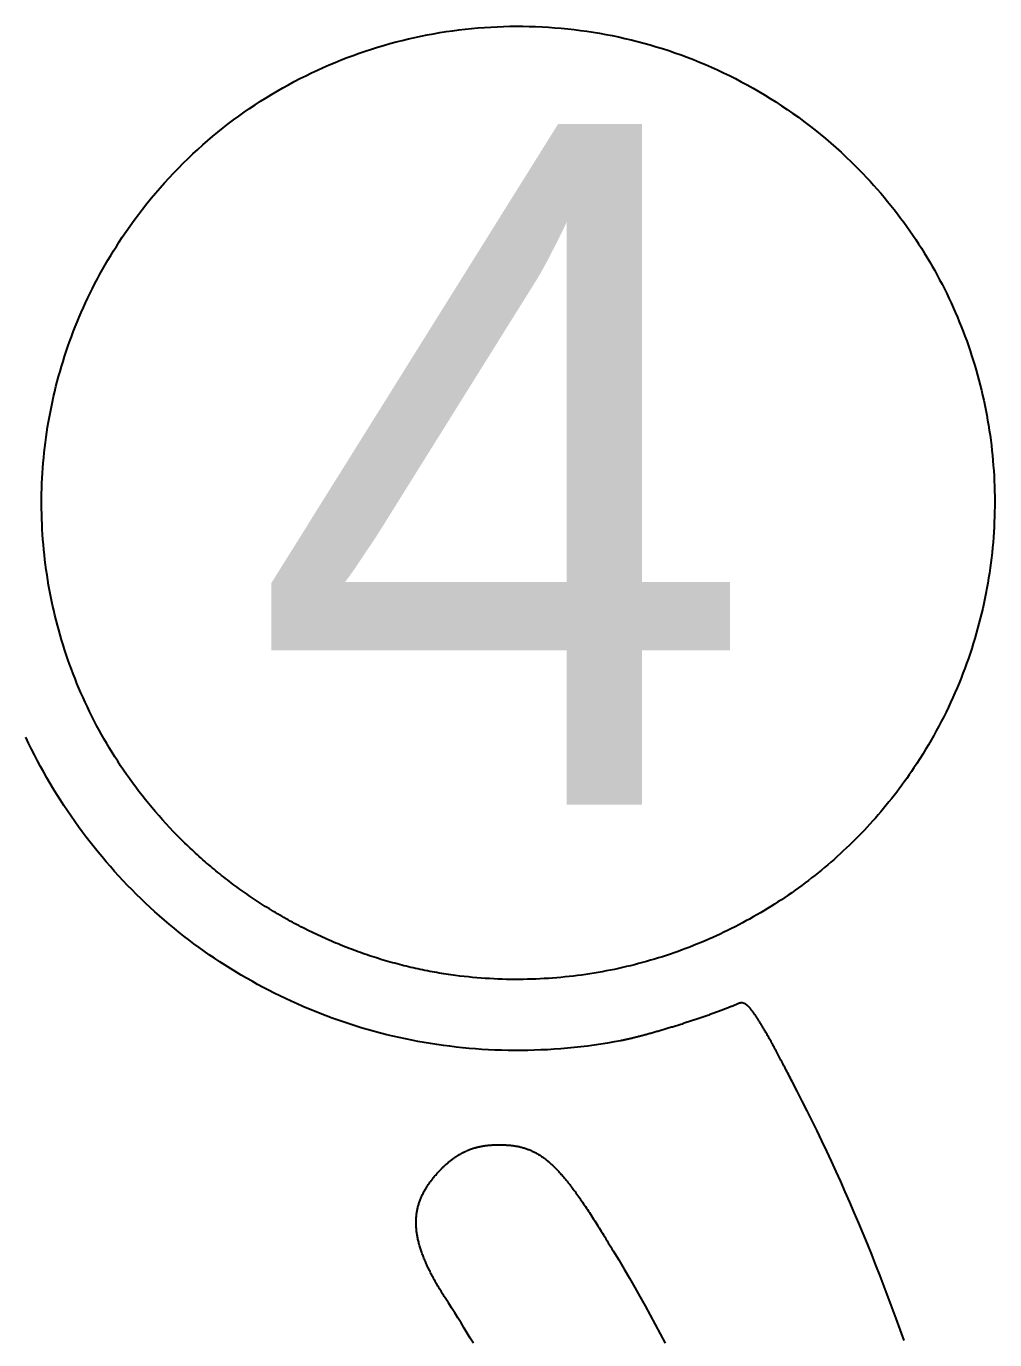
# Model space of a CAD drawing. Extents: x 0 to 527, y 0 to 420.
# Drawn here: x 77.64 to 83.64, y 37 to 45.14 of the extents above; entities that cross this region are included whole.
import ezdxf

# ---------------------------------------------------------------- set-up
doc = ezdxf.new("R2010")
doc.units = 0
doc.layers.get('0').update_dxf_attribs({"linetype": 'CONTINUOUS'})
doc.layers.add('LAYER_1', color=7, linetype='CONTINUOUS')

# ---------------------------------------------------------------- blocks, each defined once
blk = doc.blocks.new('LOGO')
at = {"layer": 'LAYER_1', "color": 5}
for p, q in [((240.1545, 207.9206), (240.1545, 207.9206)), ((243.0603, 196.6132), (243.0603, 196.6132))]:
    blk.add_line(p, q, dxfattribs=at)
for points in [[(217.893, 257.231, 0), (218.156, 257.619, 0), (218.423, 258.001, 0), (218.695, 258.378, 0), (218.971, 258.75, 0), (219.251, 259.117, 0), (219.536, 259.478, 0), (219.825, 259.834, 0), (220.118, 260.185, 0), (220.415, 260.531, 0), (220.717, 260.871, 0), (221.022, 261.206, 0), (221.331, 261.535, 0), (221.644, 261.859, 0), (221.96, 262.178, 0), (222.281, 262.492, 0), (222.605, 262.8, 0), (222.933, 263.103, 0), (223.264, 263.4, 0), (223.598, 263.692, 0), (223.936, 263.979, 0), (224.278, 264.26, 0), (224.622, 264.536, 0), (224.97, 264.807, 0), (225.321, 265.072, 0), (225.675, 265.332, 0), (226.032, 265.586, 0), (226.392, 265.835, 0), (226.755, 266.079, 0), (227.121, 266.317, 0), (227.49, 266.549, 0), (227.861, 266.777, 0), (228.235, 266.998, 0), (228.611, 267.215, 0), (228.99, 267.425, 0), (229.372, 267.631, 0), (229.756, 267.831, 0), (230.142, 268.025, 0), (230.53, 268.214, 0), (230.921, 268.397, 0), (231.314, 268.575, 0), (231.709, 268.748, 0), (232.106, 268.915, 0), (232.505, 269.076, 0), (232.905, 269.232, 0), (233.308, 269.382, 0), (233.712, 269.527, 0), (234.118, 269.666, 0), (234.526, 269.8, 0), (234.935, 269.928, 0), (235.346, 270.051, 0), (235.758, 270.168, 0), (236.172, 270.279, 0), (236.587, 270.385, 0), (237.003, 270.485, 0), (237.421, 270.58, 0), (237.839, 270.669, 0), (238.259, 270.752, 0), (238.68, 270.83, 0), (239.101, 270.902, 0), (239.524, 270.969, 0), (239.947, 271.03, 0), (240.372, 271.085, 0), (240.796, 271.135, 0), (241.222, 271.179, 0), (241.648, 271.217, 0), (242.074, 271.249, 0), (242.502, 271.276, 0), (242.929, 271.298, 0), (243.357, 271.313, 0), (243.785, 271.323, 0), (244.213, 271.327, 0), (244.641, 271.326, 0), (245.07, 271.319, 0), (245.498, 271.306, 0), (245.927, 271.287, 0), (246.355, 271.262, 0), (246.783, 271.232, 0), (247.211, 271.196, 0), (247.638, 271.155, 0), (248.066, 271.107, 0), (248.492, 271.054, 0), (248.919, 270.995, 0), (249.344, 270.93, 0), (249.769, 270.86, 0), (250.194, 270.783, 0), (250.618, 270.701, 0), (251.041, 270.613, 0), (251.463, 270.52, 0), (251.884, 270.42, 0), (252.304, 270.315, 0), (252.723, 270.203, 0), (253.141, 270.086, 0), (253.558, 269.964, 0), (253.973, 269.835, 0), (254.388, 269.7, 0), (254.8, 269.56, 0), (255.212, 269.413, 0), (255.622, 269.261, 0), (256.03, 269.103, 0), (256.437, 268.939, 0), (256.842, 268.769, 0), (257.246, 268.593, 0), (257.647, 268.412, 0), (258.047, 268.224, 0), (258.445, 268.03, 0), (258.841, 267.831, 0), (259.234, 267.626, 0), (259.626, 267.414, 0), (260.015, 267.197, 0), (260.403, 266.974, 0), (260.787, 266.745, 0), (261.17, 266.509, 0), (261.55, 266.268, 0), (261.928, 266.021, 0), (262.303, 265.768, 0), (262.675, 265.509, 0), (263.045, 265.244, 0), (263.412, 264.973, 0), (263.776, 264.695, 0), (264.137, 264.412, 0), (264.496, 264.123, 0), (264.851, 263.828, 0), (265.204, 263.527, 0), (265.553, 263.219, 0), (265.899, 262.906, 0), (266.242, 262.587, 0), (266.581, 262.261, 0)], [(266.581, 262.261, 0), (266.839, 262.008, 0), (267.093, 261.753, 0), (267.343, 261.495, 0), (267.59, 261.235, 0), (267.834, 260.973, 0), (268.074, 260.708, 0), (268.311, 260.442, 0), (268.544, 260.173, 0), (268.774, 259.902, 0), (269, 259.629, 0), (269.223, 259.354, 0), (269.443, 259.077, 0), (269.659, 258.798, 0), (269.871, 258.517, 0), (270.08, 258.234, 0), (270.286, 257.949, 0), (270.488, 257.663, 0), (270.687, 257.374, 0), (270.882, 257.084, 0), (271.074, 256.792, 0), (271.262, 256.498, 0), (271.446, 256.203, 0), (271.628, 255.905, 0), (271.805, 255.607, 0), (271.98, 255.306, 0), (272.15, 255.004, 0), (272.317, 254.7, 0), (272.481, 254.395, 0), (272.641, 254.089, 0), (272.798, 253.781, 0), (272.951, 253.471, 0), (273.101, 253.16, 0), (273.247, 252.848, 0), (273.389, 252.534, 0), (273.528, 252.219, 0), (273.664, 251.903, 0), (273.795, 251.586, 0), (273.924, 251.267, 0), (274.049, 250.947, 0), (274.17, 250.626, 0), (274.288, 250.304, 0), (274.402, 249.981, 0), (274.512, 249.656, 0), (274.619, 249.331, 0), (274.723, 249.005, 0), (274.823, 248.677, 0), (274.919, 248.349, 0), (275.012, 248.02, 0), (275.101, 247.69, 0), (275.187, 247.359, 0), (275.269, 247.027, 0), (275.347, 246.695, 0), (275.422, 246.362, 0), (275.493, 246.028, 0), (275.561, 245.693, 0), (275.625, 245.358, 0), (275.685, 245.022, 0), (275.742, 244.686, 0), (275.795, 244.348, 0), (275.845, 244.011, 0), (275.891, 243.673, 0), (275.933, 243.334, 0), (275.972, 242.995, 0), (276.007, 242.656, 0), (276.038, 242.316, 0), (276.066, 241.976, 0), (276.09, 241.635, 0), (276.111, 241.294, 0), (276.128, 240.953, 0), (276.141, 240.612, 0), (276.151, 240.271, 0), (276.157, 239.929, 0), (276.159, 239.587, 0), (276.157, 239.245, 0), (276.152, 238.903, 0), (276.144, 238.561, 0), (276.131, 238.219, 0), (276.115, 237.877, 0), (276.096, 237.535, 0), (276.072, 237.194, 0), (276.045, 236.852, 0), (276.014, 236.51, 0), (275.98, 236.169, 0), (275.942, 235.828, 0), (275.9, 235.487, 0), (275.855, 235.146, 0), (275.805, 234.805, 0), (275.752, 234.465, 0), (275.696, 234.126, 0), (275.635, 233.786, 0), (275.571, 233.447, 0), (275.504, 233.109, 0), (275.432, 232.771, 0), (275.357, 232.433, 0), (275.278, 232.097, 0), (275.195, 231.76, 0), (275.109, 231.424, 0), (275.019, 231.089, 0), (274.925, 230.755, 0), (274.827, 230.421, 0), (274.726, 230.088, 0), (274.621, 229.756, 0), (274.512, 229.425, 0), (274.399, 229.094, 0), (274.283, 228.764, 0), (274.163, 228.435, 0), (274.039, 228.107, 0), (273.911, 227.78, 0), (273.78, 227.454, 0), (273.644, 227.129, 0), (273.505, 226.805, 0), (273.363, 226.482, 0), (273.216, 226.161, 0), (273.066, 225.84, 0), (272.912, 225.52, 0), (272.754, 225.202, 0), (272.592, 224.885, 0), (272.426, 224.569, 0), (272.257, 224.254, 0), (272.084, 223.941, 0), (271.907, 223.629, 0), (271.726, 223.319, 0), (271.542, 223.01, 0), (271.353, 222.702, 0), (271.161, 222.396, 0), (270.965, 222.091, 0), (270.765, 221.788, 0)], [(222.077, 216.758, 0), (221.819, 217.011, 0), (221.565, 217.266, 0), (221.315, 217.524, 0), (221.068, 217.784, 0), (220.824, 218.046, 0), (220.584, 218.311, 0), (220.347, 218.577, 0), (220.114, 218.846, 0), (219.884, 219.117, 0), (219.658, 219.39, 0), (219.435, 219.665, 0), (219.215, 219.942, 0), (218.999, 220.221, 0), (218.787, 220.502, 0), (218.578, 220.785, 0), (218.372, 221.07, 0), (218.17, 221.356, 0), (217.971, 221.645, 0), (217.776, 221.935, 0), (217.584, 222.227, 0), (217.396, 222.521, 0), (217.212, 222.817, 0), (217.03, 223.114, 0), (216.853, 223.413, 0), (216.678, 223.713, 0), (216.508, 224.015, 0), (216.341, 224.319, 0), (216.177, 224.624, 0), (216.017, 224.93, 0), (215.86, 225.239, 0), (215.707, 225.548, 0), (215.557, 225.859, 0), (215.411, 226.171, 0), (215.269, 226.485, 0), (215.13, 226.8, 0), (214.994, 227.116, 0), (214.863, 227.434, 0), (214.734, 227.752, 0), (214.609, 228.072, 0), (214.488, 228.393, 0), (214.37, 228.715, 0), (214.256, 229.038, 0), (214.146, 229.363, 0), (214.039, 229.688, 0), (213.935, 230.014, 0), (213.835, 230.342, 0), (213.739, 230.67, 0), (213.646, 230.999, 0), (213.557, 231.329, 0), (213.471, 231.66, 0), (213.389, 231.992, 0), (213.311, 232.324, 0), (213.236, 232.657, 0), (213.165, 232.991, 0), (213.097, 233.326, 0), (213.033, 233.661, 0), (212.973, 233.997, 0), (212.916, 234.334, 0), (212.863, 234.671, 0), (212.813, 235.008, 0), (212.767, 235.346, 0), (212.725, 235.685, 0), (212.686, 236.024, 0), (212.651, 236.363, 0), (212.62, 236.703, 0), (212.592, 237.044, 0), (212.568, 237.384, 0), (212.547, 237.725, 0), (212.53, 238.066, 0), (212.517, 238.407, 0), (212.507, 238.749, 0), (212.501, 239.09, 0), (212.499, 239.432, 0), (212.501, 239.774, 0), (212.506, 240.116, 0), (212.514, 240.458, 0), (212.527, 240.8, 0), (212.543, 241.142, 0), (212.562, 241.484, 0), (212.586, 241.826, 0), (212.613, 242.167, 0), (212.644, 242.509, 0), (212.678, 242.85, 0), (212.716, 243.192, 0), (212.758, 243.533, 0), (212.803, 243.873, 0), (212.853, 244.214, 0), (212.906, 244.554, 0), (212.962, 244.893, 0), (213.023, 245.233, 0), (213.087, 245.572, 0), (213.154, 245.91, 0), (213.226, 246.248, 0), (213.301, 246.586, 0), (213.38, 246.923, 0), (213.463, 247.259, 0), (213.549, 247.595, 0), (213.639, 247.93, 0), (213.733, 248.264, 0), (213.831, 248.598, 0), (213.932, 248.931, 0), (214.037, 249.263, 0), (214.146, 249.595, 0), (214.259, 249.925, 0), (214.375, 250.255, 0), (214.495, 250.584, 0), (214.619, 250.912, 0), (214.747, 251.239, 0), (214.878, 251.565, 0), (215.014, 251.89, 0), (215.153, 252.214, 0), (215.295, 252.537, 0), (215.442, 252.859, 0), (215.592, 253.179, 0), (215.746, 253.499, 0), (215.904, 253.817, 0), (216.066, 254.134, 0), (216.232, 254.45, 0), (216.401, 254.765, 0), (216.574, 255.078, 0), (216.751, 255.39, 0), (216.932, 255.7, 0), (217.116, 256.009, 0), (217.305, 256.317, 0), (217.497, 256.623, 0), (217.693, 256.928, 0), (217.893, 257.231, 0)], [(251.183, 203.563, 0), (250.736, 203.481, 0), (250.289, 203.405, 0), (249.843, 203.334, 0), (249.397, 203.269, 0), (248.951, 203.21, 0), (248.506, 203.156, 0), (248.061, 203.107, 0), (247.617, 203.064, 0), (247.174, 203.026, 0), (246.731, 202.993, 0), (246.289, 202.966, 0), (245.847, 202.945, 0), (245.407, 202.928, 0), (244.967, 202.917, 0), (244.528, 202.911, 0), (244.089, 202.911, 0), (243.652, 202.915, 0), (243.215, 202.925, 0), (242.78, 202.94, 0), (242.345, 202.961, 0), (241.912, 202.986, 0), (241.479, 203.016, 0), (241.048, 203.052, 0), (240.618, 203.093, 0), (240.189, 203.138, 0), (239.761, 203.189, 0), (239.334, 203.245, 0), (238.909, 203.305, 0), (238.485, 203.371, 0), (238.062, 203.441, 0), (237.641, 203.517, 0), (237.221, 203.597, 0), (236.803, 203.683, 0), (236.386, 203.773, 0), (235.97, 203.867, 0), (235.556, 203.967, 0), (235.144, 204.072, 0), (234.734, 204.181, 0), (234.325, 204.295, 0), (233.918, 204.413, 0), (233.512, 204.537, 0), (233.108, 204.665, 0), (232.707, 204.797, 0), (232.307, 204.935, 0), (231.909, 205.076, 0), (231.512, 205.223, 0), (231.118, 205.374, 0), (230.726, 205.529, 0), (230.336, 205.689, 0), (229.948, 205.853, 0), (229.562, 206.022, 0), (229.178, 206.196, 0), (228.796, 206.373, 0), (228.417, 206.555, 0), (228.04, 206.742, 0), (227.665, 206.933, 0), (227.293, 207.128, 0), (226.922, 207.327, 0), (226.555, 207.531, 0), (226.189, 207.739, 0), (225.826, 207.951, 0), (225.466, 208.167, 0), (225.108, 208.388, 0), (224.753, 208.612, 0), (224.4, 208.841, 0), (224.05, 209.074, 0), (223.703, 209.311, 0), (223.359, 209.552, 0), (223.017, 209.797, 0), (222.678, 210.046, 0), (222.342, 210.299, 0), (222.008, 210.557, 0), (221.678, 210.818, 0), (221.351, 211.083, 0), (221.026, 211.351, 0), (220.705, 211.624, 0), (220.386, 211.901, 0), (220.071, 212.181, 0), (219.759, 212.465, 0), (219.45, 212.754, 0), (219.144, 213.045, 0), (218.842, 213.341, 0), (218.542, 213.64, 0), (218.246, 213.943, 0), (217.954, 214.25, 0), (217.664, 214.56, 0), (217.379, 214.874, 0), (217.096, 215.192, 0), (216.817, 215.513, 0), (216.542, 215.837, 0), (216.27, 216.166, 0), (216.002, 216.497, 0), (215.737, 216.833, 0), (215.476, 217.171, 0), (215.219, 217.513, 0), (214.965, 217.859, 0), (214.716, 218.208, 0), (214.47, 218.56, 0), (214.227, 218.916, 0), (213.989, 219.275, 0), (213.755, 219.637, 0), (213.525, 220.003, 0), (213.298, 220.372, 0), (213.076, 220.744, 0), (212.858, 221.119, 0), (212.644, 221.498, 0), (212.434, 221.88, 0), (212.228, 222.264, 0), (212.026, 222.652, 0), (211.829, 223.043, 0), (211.636, 223.438, 0), (211.447, 223.835, 0)], [(270.765, 221.788, 0), (270.606, 221.552, 0), (270.446, 221.318, 0), (270.283, 221.086, 0), (270.118, 220.856, 0), (269.952, 220.627, 0), (269.783, 220.4, 0), (269.613, 220.175, 0), (269.441, 219.951, 0), (269.267, 219.73, 0), (269.092, 219.51, 0), (268.914, 219.292, 0), (268.735, 219.075, 0), (268.554, 218.861, 0), (268.371, 218.648, 0), (268.186, 218.437, 0), (268, 218.228, 0), (267.812, 218.021, 0), (267.622, 217.815, 0), (267.43, 217.611, 0), (267.237, 217.41, 0), (267.043, 217.21, 0), (266.846, 217.012, 0), (266.648, 216.815, 0), (266.449, 216.621, 0), (266.247, 216.429, 0), (266.045, 216.238, 0), (265.84, 216.049, 0), (265.634, 215.862, 0), (265.427, 215.677, 0), (265.218, 215.494, 0), (265.008, 215.313, 0), (264.796, 215.134, 0), (264.582, 214.957, 0), (264.367, 214.782, 0), (264.151, 214.608, 0), (263.933, 214.437, 0), (263.714, 214.268, 0), (263.494, 214.1, 0), (263.272, 213.935, 0), (263.049, 213.771, 0), (262.824, 213.61, 0), (262.598, 213.45, 0), (262.371, 213.293, 0), (262.142, 213.137, 0), (261.912, 212.984, 0), (261.681, 212.832, 0), (261.449, 212.683, 0), (261.215, 212.535, 0), (260.981, 212.39, 0), (260.745, 212.247, 0), (260.507, 212.106, 0), (260.269, 211.966, 0), (260.029, 211.829, 0), (259.789, 211.694, 0), (259.547, 211.561, 0), (259.304, 211.43, 0), (259.06, 211.302, 0), (258.815, 211.175, 0), (258.569, 211.051, 0), (258.321, 210.928, 0), (258.073, 210.808, 0), (257.824, 210.69, 0), (257.573, 210.574, 0), (257.322, 210.46, 0), (257.07, 210.348, 0), (256.817, 210.239, 0), (256.562, 210.131, 0), (256.307, 210.026, 0), (256.051, 209.923, 0), (255.794, 209.822, 0), (255.536, 209.724, 0), (255.278, 209.627, 0), (255.018, 209.533, 0), (254.758, 209.441, 0), (254.496, 209.351, 0), (254.234, 209.264, 0), (253.971, 209.178, 0), (253.708, 209.095, 0), (253.443, 209.014, 0), (253.178, 208.936, 0), (252.912, 208.86, 0), (252.646, 208.786, 0), (252.378, 208.714, 0), (252.111, 208.644, 0), (251.842, 208.577, 0), (251.573, 208.513, 0), (251.303, 208.45, 0), (251.032, 208.39, 0), (250.761, 208.332, 0), (250.489, 208.276, 0), (250.217, 208.223, 0), (249.944, 208.172, 0), (249.67, 208.124, 0), (249.396, 208.077, 0), (249.122, 208.034, 0), (248.847, 207.992, 0), (248.571, 207.953, 0), (248.295, 207.916, 0), (248.019, 207.882, 0), (247.742, 207.85, 0), (247.464, 207.821, 0), (247.187, 207.794, 0), (246.909, 207.769, 0), (246.63, 207.747, 0), (246.351, 207.727, 0), (246.072, 207.71, 0), (245.792, 207.695, 0), (245.513, 207.682, 0), (245.232, 207.672, 0), (244.952, 207.665, 0), (244.671, 207.66, 0), (244.39, 207.657, 0), (244.109, 207.657, 0), (243.827, 207.659, 0), (243.546, 207.664, 0), (243.264, 207.672, 0), (242.982, 207.681, 0), (242.7, 207.694, 0), (242.417, 207.709, 0), (242.135, 207.726, 0), (241.852, 207.746, 0), (241.569, 207.769, 0), (241.286, 207.794, 0), (241.004, 207.822, 0), (240.721, 207.852, 0), (240.438, 207.885, 0), (240.154, 207.921, 0)], [(240.154, 207.921, 0), (239.996, 207.942, 0), (239.838, 207.963, 0), (239.68, 207.986, 0), (239.522, 208.01, 0), (239.365, 208.034, 0), (239.207, 208.059, 0), (239.05, 208.085, 0), (238.892, 208.112, 0), (238.735, 208.139, 0), (238.578, 208.168, 0), (238.421, 208.197, 0), (238.265, 208.227, 0), (238.108, 208.258, 0), (237.952, 208.29, 0), (237.795, 208.323, 0), (237.639, 208.356, 0), (237.483, 208.39, 0), (237.327, 208.425, 0), (237.172, 208.461, 0), (237.016, 208.498, 0), (236.861, 208.535, 0), (236.706, 208.573, 0), (236.551, 208.613, 0), (236.396, 208.652, 0), (236.241, 208.693, 0), (236.087, 208.735, 0), (235.933, 208.777, 0), (235.779, 208.82, 0), (235.625, 208.864, 0), (235.472, 208.908, 0), (235.318, 208.954, 0), (235.165, 209, 0), (235.012, 209.047, 0), (234.859, 209.095, 0), (234.707, 209.144, 0), (234.555, 209.193, 0), (234.403, 209.243, 0), (234.251, 209.294, 0), (234.099, 209.346, 0), (233.948, 209.398, 0), (233.797, 209.452, 0), (233.646, 209.506, 0), (233.495, 209.561, 0), (233.345, 209.616, 0), (233.195, 209.673, 0), (233.045, 209.73, 0), (232.896, 209.788, 0), (232.746, 209.846, 0), (232.597, 209.906, 0), (232.448, 209.966, 0), (232.3, 210.027, 0), (232.152, 210.089, 0), (232.004, 210.151, 0), (231.856, 210.214, 0), (231.709, 210.278, 0), (231.562, 210.343, 0), (231.415, 210.408, 0), (231.269, 210.475, 0), (231.122, 210.542, 0), (230.977, 210.609, 0), (230.831, 210.678, 0), (230.686, 210.747, 0), (230.541, 210.817, 0), (230.396, 210.888, 0), (230.252, 210.959, 0), (230.108, 211.031, 0), (229.964, 211.104, 0), (229.821, 211.178, 0), (229.678, 211.252, 0), (229.536, 211.327, 0), (229.393, 211.403, 0), (229.251, 211.48, 0), (229.11, 211.557, 0), (228.969, 211.635, 0), (228.828, 211.714, 0), (228.687, 211.793, 0), (228.547, 211.873, 0), (228.407, 211.954, 0), (228.268, 212.036, 0), (228.129, 212.118, 0), (227.99, 212.201, 0), (227.852, 212.284, 0), (227.714, 212.369, 0), (227.577, 212.454, 0), (227.439, 212.54, 0), (227.303, 212.626, 0), (227.166, 212.714, 0), (227.03, 212.801, 0), (226.895, 212.89, 0), (226.76, 212.979, 0), (226.625, 213.069, 0), (226.491, 213.16, 0), (226.357, 213.251, 0), (226.223, 213.344, 0), (226.09, 213.436, 0), (225.958, 213.53, 0), (225.826, 213.624, 0), (225.694, 213.719, 0), (225.563, 213.814, 0), (225.432, 213.91, 0), (225.301, 214.007, 0), (225.171, 214.105, 0), (225.042, 214.203, 0), (224.913, 214.302, 0), (224.784, 214.401, 0), (224.656, 214.502, 0), (224.528, 214.602, 0), (224.401, 214.704, 0), (224.274, 214.806, 0), (224.148, 214.909, 0), (224.022, 215.013, 0), (223.897, 215.117, 0), (223.772, 215.222, 0), (223.648, 215.327, 0), (223.524, 215.433, 0), (223.4, 215.54, 0), (223.277, 215.648, 0), (223.155, 215.756, 0), (223.033, 215.865, 0), (222.912, 215.974, 0), (222.791, 216.084, 0), (222.671, 216.195, 0), (222.551, 216.306, 0), (222.431, 216.418, 0), (222.313, 216.531, 0), (222.194, 216.644, 0), (222.077, 216.758, 0)], [(259.041, 206.041, 0), (258.997, 206.022, 0), (258.951, 206.002, 0), (258.905, 205.982, 0), (258.858, 205.962, 0), (258.81, 205.942, 0), (258.762, 205.922, 0), (258.712, 205.901, 0), (258.662, 205.881, 0), (258.611, 205.86, 0), (258.56, 205.839, 0), (258.507, 205.818, 0), (258.454, 205.797, 0), (258.401, 205.775, 0), (258.346, 205.754, 0), (258.291, 205.732, 0), (258.235, 205.711, 0), (258.179, 205.689, 0), (258.122, 205.667, 0), (258.064, 205.645, 0), (258.006, 205.623, 0), (257.948, 205.601, 0), (257.888, 205.578, 0), (257.828, 205.556, 0), (257.768, 205.533, 0), (257.707, 205.511, 0), (257.645, 205.488, 0), (257.583, 205.465, 0), (257.521, 205.443, 0), (257.458, 205.42, 0), (257.395, 205.397, 0), (257.331, 205.374, 0), (257.266, 205.351, 0), (257.202, 205.328, 0), (257.137, 205.305, 0), (257.071, 205.281, 0), (257.005, 205.258, 0), (256.939, 205.235, 0), (256.872, 205.212, 0), (256.805, 205.189, 0), (256.738, 205.165, 0), (256.671, 205.142, 0), (256.603, 205.119, 0), (256.534, 205.095, 0), (256.466, 205.072, 0), (256.397, 205.049, 0), (256.328, 205.025, 0), (256.259, 205.002, 0), (256.19, 204.979, 0), (256.12, 204.956, 0), (256.05, 204.932, 0), (255.98, 204.909, 0), (255.91, 204.886, 0), (255.84, 204.863, 0), (255.77, 204.84, 0), (255.699, 204.817, 0), (255.629, 204.794, 0), (255.558, 204.771, 0), (255.487, 204.748, 0), (255.416, 204.726, 0), (255.345, 204.703, 0), (255.274, 204.68, 0), (255.203, 204.658, 0), (255.132, 204.635, 0), (255.061, 204.613, 0), (254.99, 204.59, 0), (254.919, 204.568, 0), (254.848, 204.546, 0), (254.777, 204.524, 0), (254.707, 204.502, 0), (254.636, 204.48, 0), (254.565, 204.459, 0), (254.495, 204.437, 0), (254.424, 204.416, 0), (254.354, 204.395, 0), (254.284, 204.373, 0), (254.214, 204.352, 0), (254.144, 204.331, 0), (254.075, 204.311, 0), (254.005, 204.29, 0), (253.936, 204.27, 0), (253.867, 204.249, 0), (253.799, 204.229, 0), (253.73, 204.209, 0), (253.662, 204.19, 0), (253.594, 204.17, 0), (253.527, 204.151, 0), (253.459, 204.131, 0), (253.393, 204.112, 0), (253.326, 204.094, 0), (253.26, 204.075, 0), (253.194, 204.056, 0), (253.128, 204.038, 0), (253.063, 204.02, 0), (252.999, 204.002, 0), (252.934, 203.985, 0), (252.871, 203.967, 0), (252.807, 203.95, 0), (252.744, 203.933, 0), (252.682, 203.917, 0), (252.62, 203.9, 0), (252.559, 203.884, 0), (252.498, 203.868, 0), (252.437, 203.852, 0), (252.378, 203.837, 0), (252.318, 203.822, 0), (252.26, 203.807, 0), (252.201, 203.792, 0), (252.144, 203.778, 0), (252.087, 203.764, 0), (252.031, 203.75, 0), (251.975, 203.737, 0), (251.92, 203.723, 0), (251.866, 203.71, 0), (251.812, 203.698, 0), (251.759, 203.685, 0), (251.707, 203.673, 0), (251.655, 203.662, 0), (251.605, 203.65, 0), (251.555, 203.639, 0), (251.505, 203.629, 0), (251.457, 203.618, 0), (251.409, 203.608, 0), (251.362, 203.598, 0), (251.316, 203.589, 0), (251.271, 203.58, 0), (251.227, 203.571, 0), (251.183, 203.563, 0)], [(262.631, 200.847, 0), (262.572, 200.958, 0), (262.515, 201.067, 0), (262.458, 201.176, 0), (262.402, 201.282, 0), (262.347, 201.388, 0), (262.293, 201.492, 0), (262.239, 201.594, 0), (262.186, 201.695, 0), (262.133, 201.795, 0), (262.081, 201.893, 0), (262.03, 201.989, 0), (261.98, 202.085, 0), (261.93, 202.179, 0), (261.881, 202.271, 0), (261.832, 202.363, 0), (261.785, 202.452, 0), (261.737, 202.541, 0), (261.691, 202.628, 0), (261.645, 202.714, 0), (261.599, 202.798, 0), (261.555, 202.882, 0), (261.511, 202.963, 0), (261.467, 203.044, 0), (261.424, 203.123, 0), (261.382, 203.201, 0), (261.34, 203.278, 0), (261.299, 203.353, 0), (261.258, 203.428, 0), (261.218, 203.501, 0), (261.179, 203.572, 0), (261.14, 203.643, 0), (261.101, 203.712, 0), (261.063, 203.78, 0), (261.026, 203.847, 0), (260.989, 203.913, 0), (260.953, 203.977, 0), (260.917, 204.041, 0), (260.882, 204.103, 0), (260.847, 204.164, 0), (260.813, 204.224, 0), (260.779, 204.282, 0), (260.746, 204.34, 0), (260.713, 204.396, 0), (260.681, 204.452, 0), (260.649, 204.506, 0), (260.617, 204.559, 0), (260.586, 204.611, 0), (260.556, 204.662, 0), (260.526, 204.712, 0), (260.496, 204.761, 0), (260.467, 204.809, 0), (260.438, 204.855, 0), (260.41, 204.901, 0), (260.382, 204.946, 0), (260.354, 204.989, 0), (260.327, 205.032, 0), (260.3, 205.074, 0), (260.274, 205.115, 0), (260.248, 205.154, 0), (260.222, 205.193, 0), (260.197, 205.231, 0), (260.172, 205.268, 0), (260.148, 205.304, 0), (260.124, 205.338, 0), (260.1, 205.372, 0), (260.076, 205.406, 0), (260.053, 205.438, 0), (260.03, 205.469, 0), (260.008, 205.499, 0), (259.985, 205.529, 0), (259.964, 205.558, 0), (259.942, 205.585, 0), (259.921, 205.612, 0), (259.9, 205.638, 0), (259.879, 205.664, 0), (259.859, 205.688, 0), (259.838, 205.712, 0), (259.818, 205.734, 0), (259.799, 205.756, 0), (259.779, 205.778, 0), (259.76, 205.798, 0), (259.741, 205.818, 0), (259.723, 205.837, 0), (259.704, 205.855, 0), (259.686, 205.872, 0), (259.668, 205.889, 0), (259.65, 205.904, 0), (259.633, 205.92, 0), (259.615, 205.934, 0), (259.598, 205.948, 0), (259.581, 205.961, 0), (259.564, 205.973, 0), (259.547, 205.985, 0), (259.531, 205.996, 0), (259.515, 206.006, 0), (259.498, 206.016, 0), (259.482, 206.025, 0), (259.467, 206.033, 0), (259.451, 206.041, 0), (259.435, 206.048, 0), (259.42, 206.055, 0), (259.404, 206.061, 0), (259.389, 206.066, 0), (259.374, 206.071, 0), (259.359, 206.075, 0), (259.344, 206.079, 0), (259.329, 206.082, 0), (259.314, 206.085, 0), (259.3, 206.087, 0), (259.285, 206.088, 0), (259.27, 206.089, 0), (259.256, 206.089, 0), (259.241, 206.089, 0), (259.227, 206.089, 0), (259.213, 206.088, 0), (259.198, 206.086, 0), (259.184, 206.084, 0), (259.17, 206.082, 0), (259.155, 206.079, 0), (259.141, 206.076, 0), (259.127, 206.072, 0), (259.113, 206.068, 0), (259.098, 206.063, 0), (259.084, 206.058, 0), (259.07, 206.053, 0), (259.055, 206.047, 0), (259.041, 206.041, 0)], [(270.102, 183.549, 0), (269.844, 184.275, 0), (269.583, 184.998, 0), (269.318, 185.719, 0), (269.05, 186.437, 0), (268.779, 187.153, 0), (268.504, 187.866, 0), (268.225, 188.576, 0), (267.943, 189.283, 0), (267.658, 189.987, 0), (267.369, 190.689, 0), (267.077, 191.388, 0), (266.782, 192.083, 0), (266.483, 192.776, 0), (266.18, 193.466, 0), (265.874, 194.153, 0), (265.565, 194.836, 0), (265.253, 195.517, 0), (264.937, 196.194, 0), (264.617, 196.869, 0), (264.295, 197.54, 0), (263.969, 198.208, 0), (263.639, 198.872, 0), (263.306, 199.534, 0), (262.97, 200.192, 0), (262.631, 200.847, 0)], [(238.915, 194.699, 0), (238.944, 194.732, 0), (238.974, 194.764, 0), (239.003, 194.796, 0), (239.032, 194.827, 0), (239.062, 194.858, 0), (239.091, 194.889, 0), (239.12, 194.92, 0), (239.149, 194.95, 0), (239.179, 194.98, 0), (239.208, 195.01, 0), (239.237, 195.039, 0), (239.266, 195.068, 0), (239.295, 195.097, 0), (239.324, 195.125, 0), (239.354, 195.153, 0), (239.383, 195.181, 0), (239.412, 195.208, 0), (239.441, 195.236, 0), (239.47, 195.263, 0), (239.499, 195.289, 0), (239.528, 195.315, 0), (239.558, 195.342, 0), (239.587, 195.367, 0), (239.616, 195.393, 0), (239.645, 195.418, 0), (239.674, 195.443, 0), (239.704, 195.467, 0), (239.733, 195.492, 0), (239.762, 195.516, 0), (239.791, 195.539, 0), (239.821, 195.563, 0), (239.85, 195.586, 0), (239.88, 195.609, 0), (239.909, 195.631, 0), (239.939, 195.653, 0), (239.968, 195.675, 0), (239.998, 195.697, 0), (240.027, 195.719, 0), (240.057, 195.74, 0), (240.086, 195.761, 0), (240.116, 195.781, 0), (240.146, 195.802, 0), (240.176, 195.822, 0), (240.206, 195.841, 0), (240.236, 195.861, 0), (240.266, 195.88, 0), (240.296, 195.899, 0), (240.326, 195.918, 0), (240.356, 195.936, 0), (240.386, 195.954, 0), (240.416, 195.972, 0), (240.447, 195.99, 0), (240.477, 196.007, 0), (240.508, 196.024, 0), (240.538, 196.041, 0), (240.569, 196.058, 0), (240.6, 196.074, 0), (240.631, 196.09, 0), (240.661, 196.106, 0), (240.692, 196.121, 0), (240.723, 196.136, 0), (240.755, 196.151, 0), (240.786, 196.166, 0), (240.817, 196.18, 0), (240.849, 196.195, 0), (240.88, 196.209, 0), (240.912, 196.222, 0), (240.943, 196.236, 0), (240.975, 196.249, 0), (241.007, 196.262, 0), (241.039, 196.275, 0), (241.071, 196.287, 0), (241.104, 196.299, 0), (241.136, 196.311, 0), (241.168, 196.323, 0), (241.201, 196.334, 0), (241.234, 196.346, 0), (241.267, 196.356, 0), (241.299, 196.367, 0), (241.333, 196.378, 0), (241.366, 196.388, 0), (241.399, 196.398, 0), (241.432, 196.408, 0), (241.466, 196.417, 0), (241.5, 196.426, 0), (241.534, 196.435, 0), (241.568, 196.444, 0), (241.602, 196.453, 0), (241.636, 196.461, 0), (241.67, 196.469, 0), (241.705, 196.477, 0), (241.74, 196.485, 0), (241.774, 196.492, 0), (241.809, 196.499, 0), (241.844, 196.506, 0), (241.88, 196.513, 0), (241.915, 196.52, 0), (241.951, 196.526, 0), (241.987, 196.532, 0), (242.022, 196.538, 0), (242.059, 196.543, 0), (242.095, 196.549, 0), (242.131, 196.554, 0), (242.168, 196.559, 0), (242.205, 196.563, 0), (242.241, 196.568, 0), (242.279, 196.572, 0), (242.316, 196.576, 0), (242.353, 196.58, 0), (242.391, 196.584, 0), (242.429, 196.587, 0), (242.467, 196.59, 0), (242.505, 196.593, 0), (242.543, 196.596, 0), (242.582, 196.599, 0), (242.621, 196.601, 0), (242.66, 196.603, 0), (242.699, 196.605, 0), (242.738, 196.607, 0), (242.778, 196.608, 0), (242.817, 196.61, 0), (242.857, 196.611, 0), (242.898, 196.612, 0), (242.938, 196.612, 0), (242.978, 196.613, 0), (243.019, 196.613, 0), (243.06, 196.613, 0)], [(243.06, 196.613, 0), (243.126, 196.613, 0), (243.191, 196.612, 0), (243.256, 196.611, 0), (243.32, 196.61, 0), (243.383, 196.607, 0), (243.446, 196.605, 0), (243.509, 196.602, 0), (243.571, 196.598, 0), (243.633, 196.594, 0), (243.694, 196.589, 0), (243.755, 196.584, 0), (243.815, 196.578, 0), (243.875, 196.572, 0), (243.934, 196.565, 0), (243.993, 196.557, 0), (244.052, 196.549, 0), (244.11, 196.54, 0), (244.168, 196.531, 0), (244.226, 196.521, 0), (244.283, 196.51, 0), (244.34, 196.499, 0), (244.396, 196.487, 0), (244.452, 196.474, 0), (244.508, 196.461, 0), (244.564, 196.447, 0), (244.619, 196.432, 0), (244.674, 196.417, 0), (244.729, 196.4, 0), (244.784, 196.383, 0), (244.838, 196.366, 0), (244.892, 196.347, 0), (244.946, 196.328, 0), (244.999, 196.308, 0), (245.053, 196.288, 0), (245.106, 196.266, 0), (245.159, 196.244, 0), (245.212, 196.221, 0), (245.265, 196.197, 0), (245.317, 196.172, 0), (245.37, 196.146, 0), (245.422, 196.12, 0), (245.475, 196.092, 0), (245.527, 196.064, 0), (245.579, 196.035, 0), (245.631, 196.005, 0), (245.683, 195.974, 0), (245.735, 195.942, 0), (245.786, 195.91, 0), (245.838, 195.876, 0), (245.89, 195.841, 0), (245.942, 195.806, 0), (245.994, 195.769, 0), (246.045, 195.732, 0), (246.097, 195.693, 0), (246.149, 195.654, 0), (246.201, 195.613, 0), (246.253, 195.572, 0), (246.305, 195.529, 0), (246.357, 195.485, 0), (246.409, 195.441, 0), (246.461, 195.395, 0), (246.514, 195.348, 0), (246.566, 195.3, 0), (246.619, 195.252, 0), (246.672, 195.201, 0), (246.725, 195.15, 0), (246.778, 195.098, 0), (246.831, 195.045, 0), (246.884, 194.99, 0), (246.938, 194.934, 0), (246.992, 194.878, 0), (247.046, 194.82, 0), (247.1, 194.76, 0), (247.155, 194.7, 0), (247.21, 194.638, 0), (247.265, 194.576, 0), (247.32, 194.512, 0), (247.376, 194.446, 0), (247.432, 194.38, 0), (247.488, 194.312, 0), (247.545, 194.243, 0), (247.602, 194.173, 0), (247.659, 194.101, 0), (247.716, 194.029, 0), (247.774, 193.954, 0), (247.833, 193.879, 0), (247.891, 193.802, 0), (247.95, 193.724, 0), (248.01, 193.645, 0), (248.07, 193.564, 0), (248.13, 193.482, 0), (248.191, 193.398, 0), (248.252, 193.313, 0), (248.314, 193.227, 0), (248.376, 193.139, 0), (248.439, 193.05, 0), (248.502, 192.96, 0), (248.566, 192.868, 0), (248.63, 192.774, 0), (248.694, 192.679, 0), (248.76, 192.583, 0), (248.825, 192.485, 0), (248.892, 192.386, 0), (248.959, 192.285, 0), (249.026, 192.183, 0), (249.094, 192.079, 0), (249.163, 191.974, 0), (249.232, 191.867, 0), (249.302, 191.758, 0), (249.373, 191.648, 0), (249.444, 191.537, 0), (249.516, 191.424, 0), (249.588, 191.309, 0), (249.662, 191.193, 0), (249.735, 191.075, 0), (249.81, 190.955, 0), (249.885, 190.834, 0), (249.961, 190.712, 0), (250.038, 190.587, 0), (250.116, 190.461, 0), (250.194, 190.333, 0), (250.273, 190.204, 0), (250.353, 190.073, 0), (250.434, 189.94, 0), (250.515, 189.805, 0), (250.597, 189.669, 0), (250.68, 189.531, 0)], [(239.453, 186.391, 0), (239.397, 186.48, 0), (239.341, 186.567, 0), (239.286, 186.654, 0), (239.232, 186.741, 0), (239.179, 186.827, 0), (239.127, 186.913, 0), (239.075, 186.998, 0), (239.025, 187.082, 0), (238.975, 187.166, 0), (238.926, 187.25, 0), (238.878, 187.333, 0), (238.831, 187.416, 0), (238.784, 187.498, 0), (238.739, 187.58, 0), (238.694, 187.661, 0), (238.65, 187.742, 0), (238.607, 187.822, 0), (238.565, 187.902, 0), (238.523, 187.981, 0), (238.483, 188.06, 0), (238.443, 188.138, 0), (238.404, 188.216, 0), (238.366, 188.294, 0), (238.329, 188.371, 0), (238.293, 188.448, 0), (238.257, 188.524, 0), (238.222, 188.6, 0), (238.189, 188.675, 0), (238.155, 188.75, 0), (238.123, 188.825, 0), (238.092, 188.899, 0), (238.061, 188.973, 0), (238.032, 189.046, 0), (238.003, 189.119, 0), (237.975, 189.192, 0), (237.947, 189.264, 0), (237.921, 189.335, 0), (237.896, 189.407, 0), (237.871, 189.478, 0), (237.847, 189.549, 0), (237.824, 189.619, 0), (237.802, 189.689, 0), (237.78, 189.758, 0), (237.76, 189.827, 0), (237.74, 189.896, 0), (237.721, 189.965, 0), (237.703, 190.033, 0), (237.686, 190.101, 0), (237.669, 190.168, 0), (237.653, 190.235, 0), (237.639, 190.302, 0), (237.625, 190.368, 0), (237.612, 190.434, 0), (237.599, 190.5, 0), (237.588, 190.566, 0), (237.577, 190.631, 0), (237.567, 190.696, 0), (237.558, 190.76, 0), (237.55, 190.825, 0), (237.543, 190.889, 0), (237.536, 190.952, 0), (237.531, 191.016, 0), (237.526, 191.079, 0), (237.522, 191.141, 0), (237.518, 191.204, 0), (237.516, 191.266, 0), (237.514, 191.328, 0), (237.514, 191.39, 0), (237.514, 191.451, 0), (237.515, 191.513, 0), (237.516, 191.573, 0), (237.519, 191.634, 0), (237.522, 191.695, 0), (237.526, 191.755, 0), (237.531, 191.815, 0), (237.537, 191.874, 0), (237.544, 191.934, 0), (237.551, 191.993, 0), (237.559, 192.052, 0), (237.569, 192.111, 0), (237.578, 192.17, 0), (237.589, 192.228, 0), (237.601, 192.286, 0), (237.613, 192.344, 0), (237.626, 192.402, 0), (237.64, 192.46, 0), (237.655, 192.517, 0), (237.671, 192.574, 0), (237.687, 192.631, 0), (237.704, 192.688, 0), (237.723, 192.745, 0), (237.741, 192.801, 0), (237.761, 192.857, 0), (237.782, 192.914, 0), (237.803, 192.97, 0), (237.825, 193.025, 0), (237.848, 193.081, 0), (237.872, 193.137, 0), (237.897, 193.192, 0), (237.922, 193.247, 0), (237.948, 193.302, 0), (237.975, 193.357, 0), (238.003, 193.412, 0), (238.032, 193.467, 0), (238.061, 193.521, 0), (238.092, 193.576, 0), (238.123, 193.63, 0), (238.155, 193.685, 0), (238.187, 193.739, 0), (238.221, 193.793, 0), (238.255, 193.847, 0), (238.29, 193.901, 0), (238.326, 193.954, 0), (238.363, 194.008, 0), (238.401, 194.062, 0), (238.439, 194.115, 0), (238.478, 194.168, 0), (238.518, 194.222, 0), (238.559, 194.275, 0), (238.601, 194.328, 0), (238.643, 194.381, 0), (238.687, 194.435, 0), (238.731, 194.488, 0), (238.776, 194.541, 0), (238.821, 194.594, 0), (238.868, 194.646, 0), (238.915, 194.699, 0)], [(250.68, 189.531, 0), (251.044, 188.922, 0), (251.404, 188.311, 0), (251.761, 187.698, 0), (252.113, 187.084, 0), (252.462, 186.469, 0), (252.807, 185.852, 0), (253.148, 185.233, 0), (253.485, 184.613, 0), (253.819, 183.991, 0), (254.149, 183.368, 0)], [(241.338, 183.36, 0), (241.135, 183.698, 0), (240.929, 184.036, 0), (240.723, 184.373, 0), (240.515, 184.71, 0), (240.305, 185.047, 0), (240.094, 185.384, 0), (239.882, 185.72, 0), (239.668, 186.056, 0), (239.453, 186.391, 0)]]:
    blk.add_polyline3d(points, dxfattribs=at)
blk = doc.blocks.new('*U9')
at = {"color": 5}
blk.add_text('4', height=4.2185, dxfattribs=at).set_placement((79.0308, 40.3171))

msp = doc.modelspace()

# ---------------------------------------------------------------- block references
at = {"color": 5, "xscale": 0.0928071272272585, "yscale": 0.0928071272272585, "zscale": 0.0928071272272585}
msp.add_blockref('LOGO', (58.0137, 19.9606), dxfattribs=at)
at = {"color": 5}
msp.add_blockref('*U9', (0, 0), dxfattribs=at)

doc.saveas('drawing.dxf')
